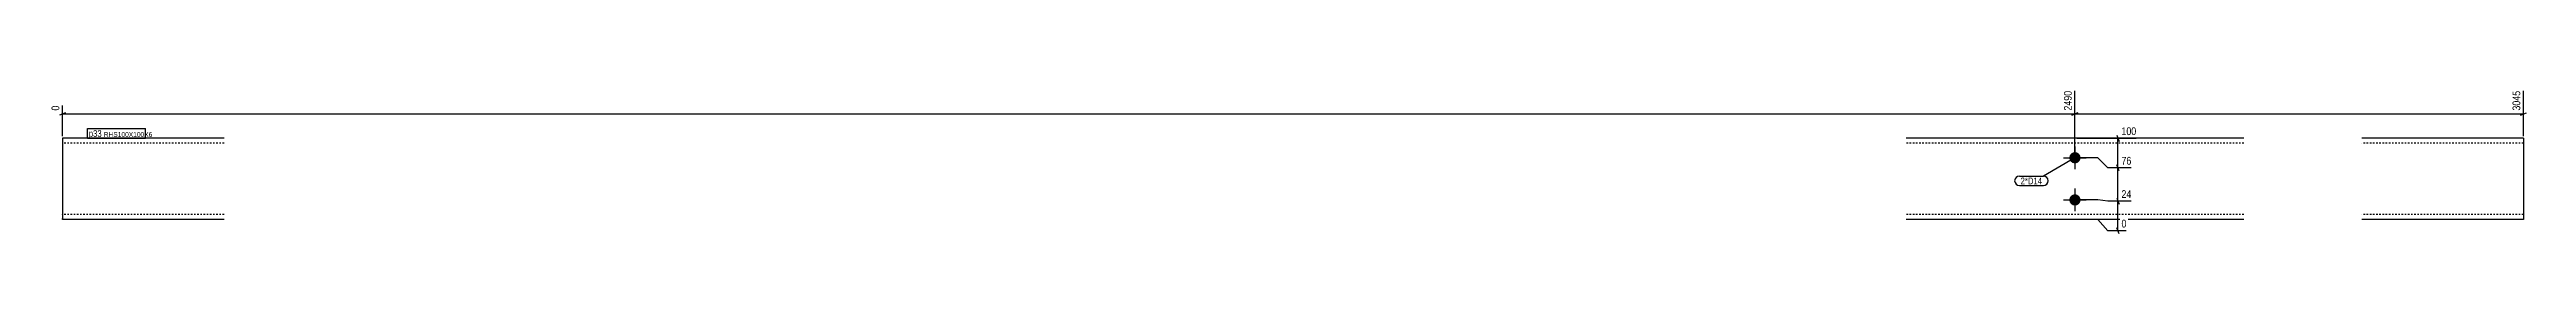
# Model space of a CAD drawing. Header units: millimetres. Extents: x 8 to 11991, y -5 to 186.
# Drawn here: x 8926 to 11991, y 8 to 186 of the extents above; entities that cross this region are included whole.
import ezdxf

# ---------------------------------------------------------------- set-up
doc = ezdxf.new("R2010")
doc.units = ezdxf.units.MM
doc.linetypes.add('DXK_LINE_DOT2', pattern=[3.9198, 1.9599, -1.9599])
for name, color, linetype in [('MÅLSÆTNING', 7, 'Continuous'), ('STÅL', 7, 'Continuous'), ('TEKST', 7, 'Continuous')]:
    doc.layers.add(name, color=color, linetype=linetype)
doc.styles.add('Arial Narrow', font='ARIALN.TTF', dxfattribs={"height": 0.2})

msp = doc.modelspace()

# ---------------------------------------------------------------- hatches: boundary and pattern name
at = {"layer": 'STÅL', "linetype": 'Continuous'}
for points in [[(11432.3, 108.3, -1), (11432.3, 94.3, -1)], [(11432.3, 56.3, -1), (11432.3, 42.3, -1)]]:
    msp.add_hatch(color=3, dxfattribs=at).paths.add_polyline_path(points)

# ---------------------------------------------------------------- linework, layer by layer
at = {"layer": 'MÅLSÆTNING', "color": 7, "linetype": 'Continuous'}
for p, q in [((8946, 156.8), (8938.5, 153.8)), ((8942.3, 127.8), (8942.3, 165.6)), ((8942.3, 155.3), (11432.3, 155.3)), ((11436, 156.8), (11428.5, 153.8)), ((11428.5, 153.8), (11436, 156.8)), ((11432.3, 103.8), (11432.3, 183.9)), ((11432.3, 103.8), (11432.3, 183.9)), ((11432.3, 155.3), (11987.3, 155.3)), ((11983.5, 153.8), (11991, 156.8)), ((11987.3, 127.8), (11987.3, 183.9)), ((11434.8, 125.3), (11508.1, 125.3)), ((11484.1, 129), (11487.1, 121.5)), ((11485.6, 88.8), (11485.6, 125.3)), ((11460.6, 101.3), (11434.8, 101.3)), ((11460.6, 101.3), (11434.8, 101.3)), ((11473.1, 88.8), (11460.6, 101.3)), ((11473.1, 88.8), (11460.6, 101.3)), ((11487.1, 85), (11484.1, 92.5)), ((11487.1, 85), (11484.1, 92.5)), ((11502, 88.8), (11473.1, 88.8)), ((11502, 88.8), (11473.1, 88.8)), ((11460.6, 49.2), (11434.8, 49.2)), ((11460.6, 49.2), (11434.8, 49.2)), ((11473.1, 47.7), (11460.6, 49.2)), ((11502, 47.7), (11473.1, 47.7)), ((11484.1, 51.5), (11487.1, 44)), ((11485.6, 11.3), (11485.6, 47.7)), ((11460.6, 25.3), (11434.8, 25.3)), ((11473.1, 11.3), (11460.6, 25.3)), ((11495.9, 11.3), (11473.1, 11.3)), ((11487.1, 7.5), (11484.1, 15))]:
    msp.add_line(p, q, dxfattribs=at)
at = {"layer": 'STÅL', "color": 2, "linetype": 'Continuous'}
for p, q in [((9142.3, 125.3), (8942.3, 125.3)), ((8942.3, 125.3), (8942.3, 26.2)), ((11641.3, 125.3), (11223.3, 125.3)), ((11987.3, 125.3), (11787.3, 125.3)), ((11987.3, 125.3), (11987.3, 25.3)), ((8942.3, 25.3), (8942.3, 26.2)), ((9142.3, 25.3), (8942.3, 25.3)), ((11641.3, 25.3), (11223.3, 25.3)), ((11987.3, 25.3), (11787.3, 25.3))]:
    msp.add_line(p, q, dxfattribs=at)
at = {"layer": 'STÅL', "color": 7, "linetype": 'DXK_LINE_DOT2'}
for p, q in [((9142.3, 119.3), (8942.3, 119.3)), ((11641.3, 119.3), (11223.3, 119.3)), ((11987.3, 119.3), (11787.3, 119.3)), ((8942.3, 31.3), (8942.3, 31.7)), ((9142.3, 31.3), (8942.3, 31.3)), ((11641.3, 31.3), (11223.3, 31.3)), ((11987.3, 31.3), (11787.3, 31.3)), ((11987.3, 31.3), (11987.3, 31.7))]:
    msp.add_line(p, q, dxfattribs=at)
at = {"layer": 'STÅL', "color": 3, "linetype": 'Continuous'}
for p, q in [((11418.3, 101.3), (11446.3, 101.3)), ((11432.3, 115.3), (11432.3, 87.3)), ((11432.3, 63.3), (11432.3, 35.3)), ((11418.3, 49.2), (11446.3, 49.2))]:
    msp.add_line(p, q, dxfattribs=at)

# ---------------------------------------------------------------- wipeouts: each hides what was drawn before it
at = {"color": 0}
msp.add_wipeout([(11391.8, 68.5), (11391.8, 77.3), (11365.1, 77.3), (11365.1, 68.5)], dxfattribs=at).dxf.layer = 'TEKST'

# ---------------------------------------------------------------- next in the draw order: wipeouts: each hides what was drawn before it
at = {"color": 0, "linetype": 'Continuous'}
for points in [[(11430.3, 185.9), (11416.3, 185.9), (11416.3, 157.5), (11430.3, 157.5)], [(11985.3, 185.9), (11971.3, 185.9), (11971.3, 157.5), (11985.3, 157.5)], [(8940.3, 167.6), (8926.3, 167.6), (8926.3, 157.5), (8940.3, 157.5)], [(11510.1, 127.3), (11510.1, 141.3), (11487.9, 141.3), (11487.9, 127.3)], [(11504, 49.7), (11504, 63.7), (11487.9, 63.7), (11487.9, 49.7)], [(11497.9, 13.3), (11497.9, 27.3), (11487.9, 27.3), (11487.9, 13.3)]]:
    msp.add_wipeout(points, dxfattribs=at).dxf.layer = 'MÅLSÆTNING'
at = {"color": 0}
for points in [[(8990.7, 127), (8990.7, 135.8), (8974.8, 135.8), (8974.8, 127)], [(11391.8, 68.5), (11391.8, 77.3), (11365.1, 77.3), (11365.1, 68.5)]]:
    msp.add_wipeout(points, dxfattribs=at).dxf.layer = 'TEKST'

# ---------------------------------------------------------------- next in the draw order: linework, layer by layer
at = {"layer": 'MÅLSÆTNING', "color": 7, "linetype": 'Continuous'}
for p, q in [((11485.6, 47.7), (11485.6, 88.8)), ((11473.1, 47.7), (11460.6, 49.2)), ((11502, 47.7), (11473.1, 47.7)), ((11484.1, 51.5), (11487.1, 44))]:
    msp.add_line(p, q, dxfattribs=at)
at = {"layer": 'TEKST', "color": 7, "linetype": 'Continuous'}
for p, q in [((11432.3, 101.3), (11393.3, 78.8)), ((11363.6, 78.8), (11393.3, 78.8)), ((11363.6, 67), (11393.3, 67))]:
    msp.add_line(p, q, dxfattribs=at)
for centre, radius, start, end in [((11363.6, 72.9), 5.87, 90, 270), ((11393.3, 72.9), 5.88, 270, 90)]:
    msp.add_arc(centre, radius, start, end, dxfattribs=at)

# ---------------------------------------------------------------- next in the draw order: texts
at = {"layer": 'MÅLSÆTNING', "color": 3, "linetype": 'Continuous', "style": 'Arial Narrow'}
for s, p in [('0', (8938.3, 159.5)), ('2490', (11428.3, 159.5)), ('3045', (11983.3, 159.5))]:
    msp.add_text(s, height=9.54, rotation=90.0002, dxfattribs=at).set_placement(p)
for s, p in [('100', (11489.9, 129.3)), ('24', (11489.9, 51.7)), ('0', (11489.9, 15.3))]:
    msp.add_text(s, height=9.54, dxfattribs=at).set_placement(p)
at = {"layer": 'TEKST', "color": 3, "style": 'Arial Narrow'}
msp.add_text('2*D14', height=8.35, dxfattribs=at).set_placement((11365.1, 68.5))

# ---------------------------------------------------------------- next in the draw order: wipeouts: each hides what was drawn before it
at = {"color": 0}
msp.add_wipeout([(8990.7, 127), (8990.7, 135.8), (8974.8, 135.8), (8974.8, 127)], dxfattribs=at).dxf.layer = 'TEKST'

# ---------------------------------------------------------------- next in the draw order: linework, layer by layer
at = {"layer": 'TEKST', "color": 7, "linetype": 'Continuous'}
msp.add_line((8973.3, 125.5), (8973.3, 137.3), dxfattribs=at)

# ---------------------------------------------------------------- next in the draw order: wipeouts: each hides what was drawn before it
at = {"color": 0, "linetype": 'Continuous'}
msp.add_wipeout([(11504, 90.8), (11504, 104.8), (11487.9, 104.8), (11487.9, 90.8)], dxfattribs=at).dxf.layer = 'MÅLSÆTNING'
at = {"color": 0}
msp.add_wipeout([(9043.6, 127), (9043.6, 133.3), (8993.4, 133.3), (8993.4, 127)], dxfattribs=at).dxf.layer = 'TEKST'

# ---------------------------------------------------------------- next in the draw order: texts
at = {"layer": 'MÅLSÆTNING', "color": 3, "linetype": 'Continuous', "style": 'Arial Narrow'}
msp.add_text('76', height=9.54, dxfattribs=at).set_placement((11489.9, 92.8))

# ---------------------------------------------------------------- next in the draw order: wipeouts: each hides what was drawn before it
at = {"color": 0}
msp.add_wipeout([(9043.6, 127), (9043.6, 133.3), (8993.4, 133.3), (8993.4, 127)], dxfattribs=at).dxf.layer = 'TEKST'

# ---------------------------------------------------------------- next in the draw order: linework, layer by layer
at = {"layer": 'TEKST', "color": 7, "linetype": 'Continuous'}
for p, q in [((8973.3, 137.3), (9045.1, 137.3)), ((8973.3, 125.5), (9045.1, 125.5)), ((9045.1, 125.5), (9045.1, 137.3))]:
    msp.add_line(p, q, dxfattribs=at)

# ---------------------------------------------------------------- next in the draw order: texts
at = {"layer": 'TEKST', "color": 3, "style": 'Arial Narrow'}
for s, height, p in [('p33', 8.35, (8974.8, 127)), ('RHS100X100X6', 5.965, (8993.4, 127))]:
    msp.add_text(s, height=height, dxfattribs=at).set_placement(p)

doc.saveas('drawing.dxf')
